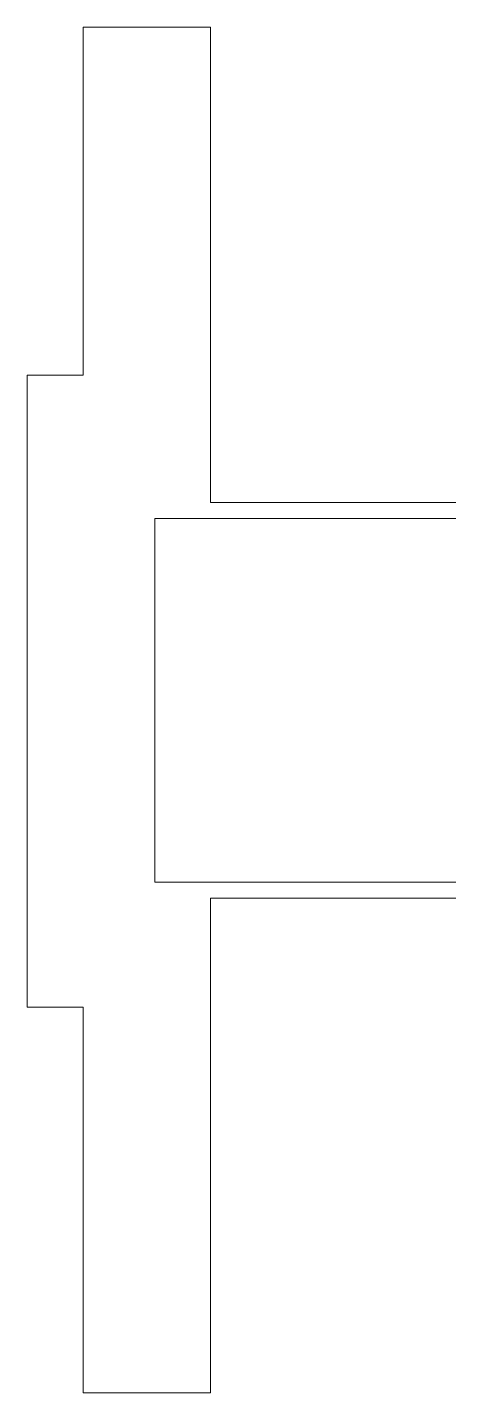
# Model space of a CAD drawing. Header units: millimetres. Extents: x -259680 to 389590, y -106473 to 139263.
# Drawn here: x -57550 to -44110, y 36300 to 79100 of the extents above; entities that cross this region are included whole.
import ezdxf

# ---------------------------------------------------------------- set-up
doc = ezdxf.new("R2010")
doc.units = ezdxf.units.MM
doc.layers.add('NDC_S_DIM', color=1, linetype='Continuous', lineweight=15)

msp = doc.modelspace()

# ---------------------------------------------------------------- linework, layer by layer
at = {"layer": 'NDC_S_DIM', "ltscale": 100}
for p, q in [((-55800, 79100), (-55800, 68200)), ((-55800, 79100), (-51800, 79100)), ((-51800, 79100), (-51800, 68200)), ((-57550, 68200), (-57550, 48379.8)), ((-55800, 68200), (-57550, 68200)), ((-51800, 64200), (-51800, 68200)), ((-51800, 64200), (-44110, 64200)), ((-53550, 63700), (-44110, 63700)), ((-53550, 63700), (-53550, 52300)), ((-53550, 52300), (-44110, 52300)), ((-51800, 51800), (-44110, 51800)), ((-51800, 51800), (-51800, 36300)), ((-55800, 48379.8), (-57550, 48379.8)), ((-55800, 48379.8), (-55800, 36300)), ((-55800, 36300), (-51800, 36300))]:
    msp.add_line(p, q, dxfattribs=at)

doc.saveas('drawing.dxf')
